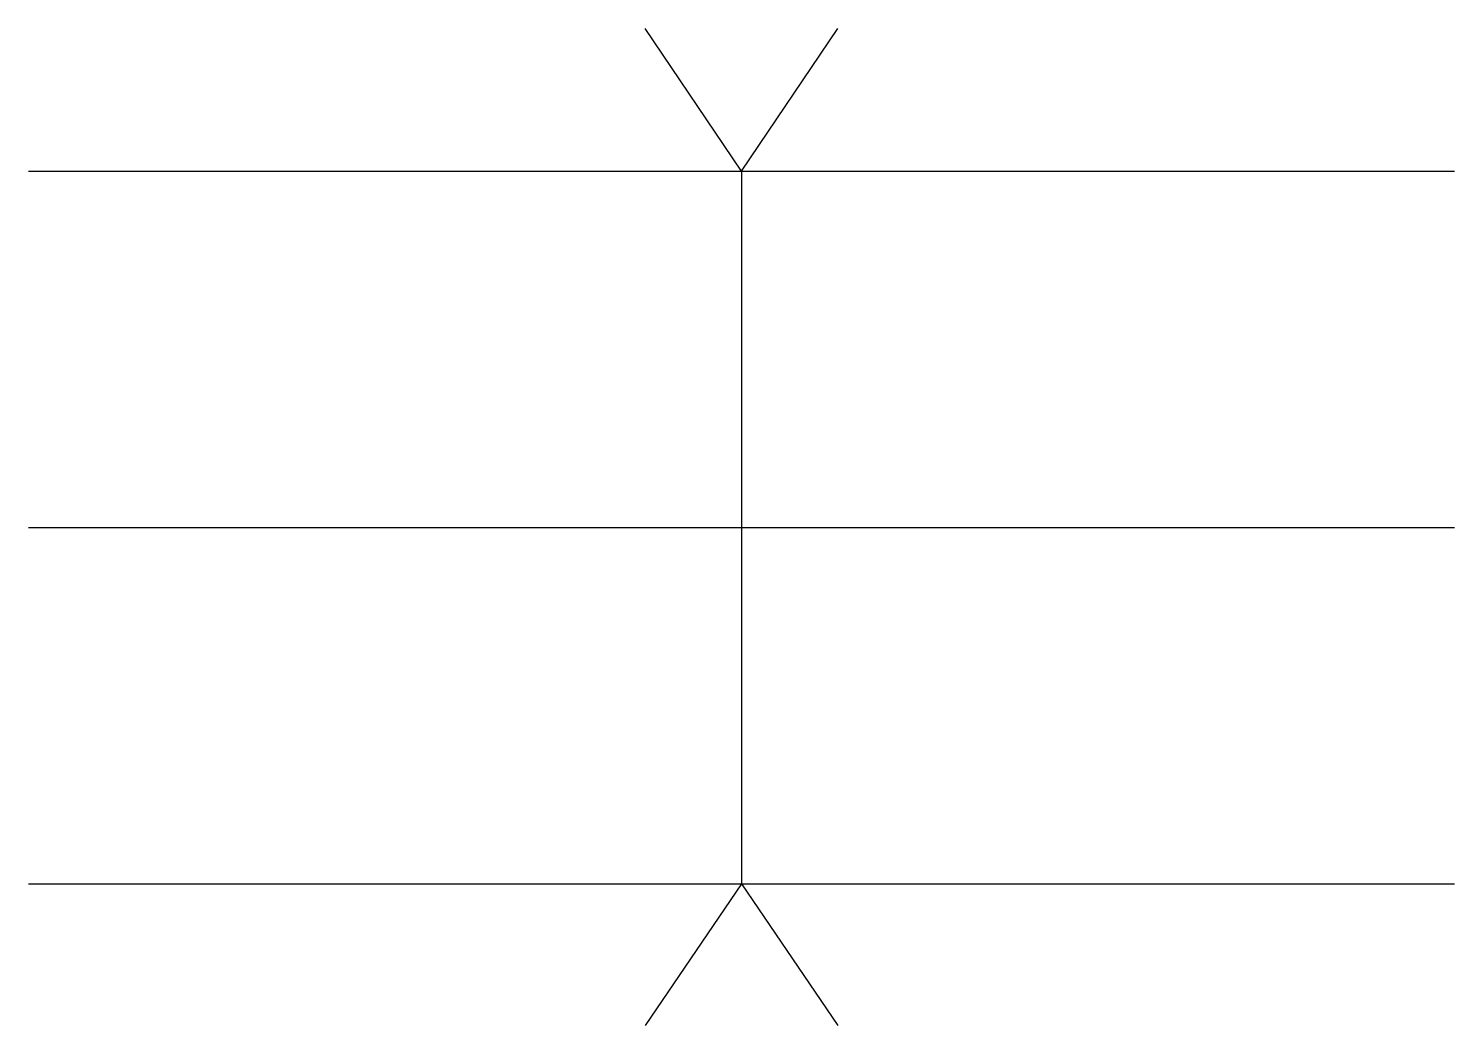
# Model space of a CAD drawing. Header units: metres. Extents: x 13.4 to 33.4, y 7.8 to 21.8.
import ezdxf

# ---------------------------------------------------------------- set-up
doc = ezdxf.new("R2010")
doc.units = ezdxf.units.M
doc.layers.add('1', color=7, linetype='Continuous')
doc.layers.add('2', color=7, linetype='Continuous')

msp = doc.modelspace()

# ---------------------------------------------------------------- linework, layer by layer
for p, q in [((23.4, 19.77), (22.05, 21.77)), ((23.4, 19.77), (24.75, 21.77)), ((13.4, 19.77), (33.4, 19.77)), ((13.4, 9.77), (33.4, 9.77)), ((23.4, 9.77), (22.05, 7.78)), ((23.4, 9.77), (24.75, 7.78))]:
    msp.add_line(p, q)
at = {"layer": '1'}
msp.add_line((23.4, 19.77), (23.4, 9.77), dxfattribs=at)
at = {"layer": '2'}
msp.add_line((13.4, 14.77), (33.4, 14.77), dxfattribs=at)

doc.saveas('drawing.dxf')
